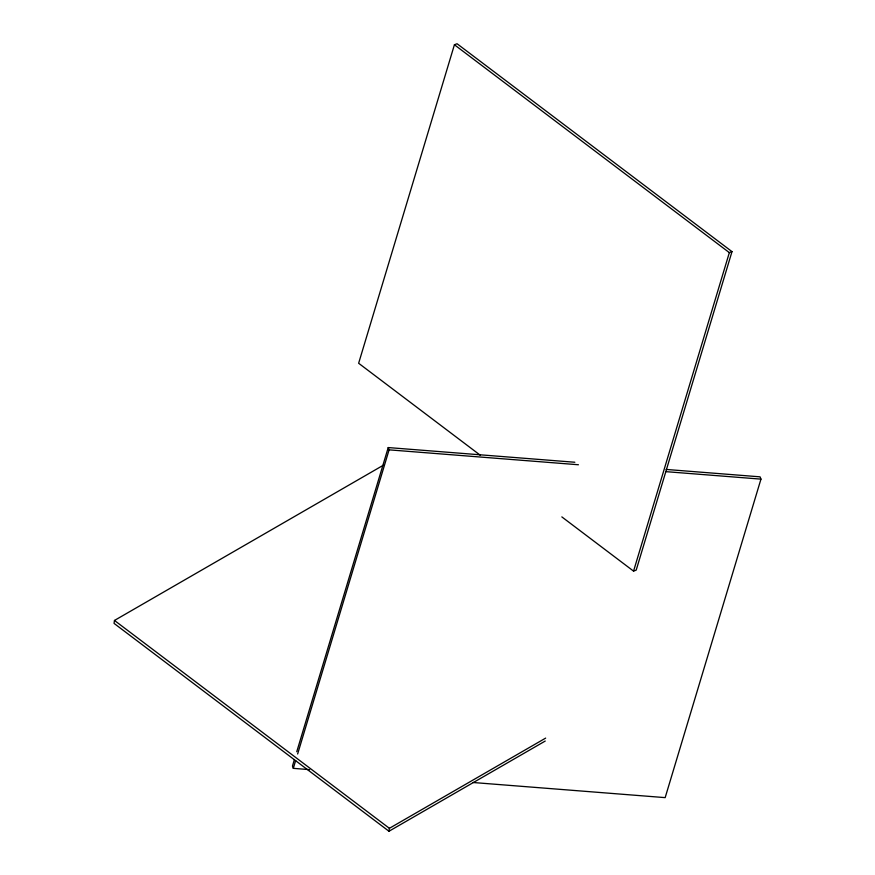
<?xml version="1.0" encoding="UTF-8"?>
<svg xmlns="http://www.w3.org/2000/svg" width="875" height="875" viewBox="0 0 875 875"><rect width="100%" height="100%" fill="white"/><g stroke="black" fill="none" stroke-linecap="round" stroke-linejoin="round"><path stroke-width="1.31" d="M383.206 465.303L114.472 620.452L114.045 623.383L388.97 831.25L545.234 741.038M388.97 831.25L389.397 828.319L545.661 738.106M561.837 516.895L633.555 571.123L636.202 570.117L731.992 251.617L457.067 43.75L454.42 44.756L358.641 363.256L480.342 455.273M294.416 759.533L292.458 766.062L293.311 768.348L309.652 769.639M296.767 751.702L388.237 447.562L574.842 462.252M293.311 768.348L295.662 760.517M297.631 753.998L389.091 449.848L388.237 447.562M633.555 571.123L729.345 252.623L731.992 251.617M666.105 469.438L760.091 476.842L760.955 479.128L665.164 797.628L473.113 782.513M389.091 449.848L578.43 464.756M665.602 471.625L760.955 479.128M454.42 44.756L729.345 252.623M114.472 620.452L389.397 828.319"/></g></svg>
